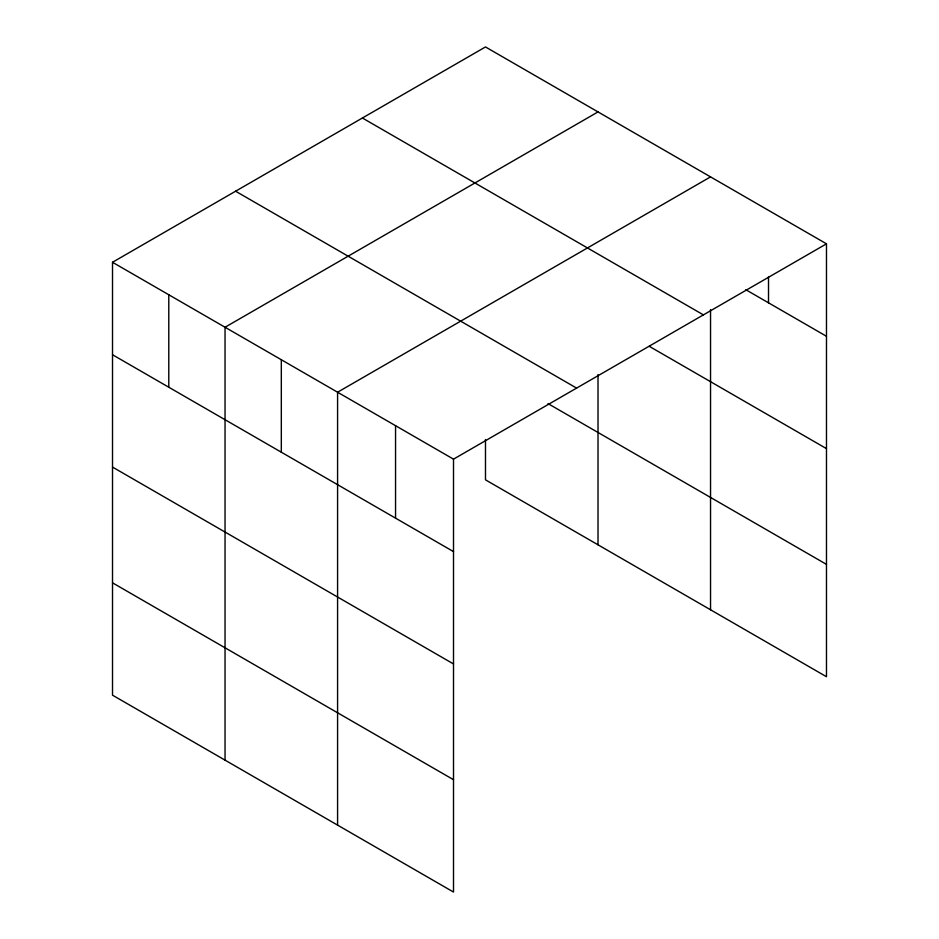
<?xml version="1.0" encoding="UTF-8"?>
<svg xmlns="http://www.w3.org/2000/svg" width="939" height="939" viewBox="0 0 939 939"><rect width="100%" height="100%" fill="white"/><g stroke="black" fill="none" stroke-linecap="round" stroke-linejoin="round"><path stroke-width="1.41" d="M826.484 243.823L453.514 459.159L453.514 892.05L112.516 695.177L112.516 262.274L485.486 46.95L826.484 243.823L826.484 676.726L485.486 479.841L485.486 439.511M710.541 309.67L710.541 609.787M598.014 111.917L225.043 327.253L225.043 760.144M710.541 176.884L337.582 392.22L337.582 825.111M745.824 289.717L826.484 336.279M362.407 118.009L703.405 314.882M649.272 346.315L826.484 448.631M235.595 191.216L576.593 388.1M548 403.594L826.484 564.374M112.516 262.274L453.514 459.159M112.516 354.742L453.514 551.616M112.516 467.082L453.514 663.955M112.516 582.826L453.514 779.71M768.513 276.805L768.513 302.816M598.014 374.591L598.014 544.82M395.554 425.684L395.554 518.14M281.313 359.731L281.313 452.187M168.785 294.764L168.785 387.22"/></g></svg>
